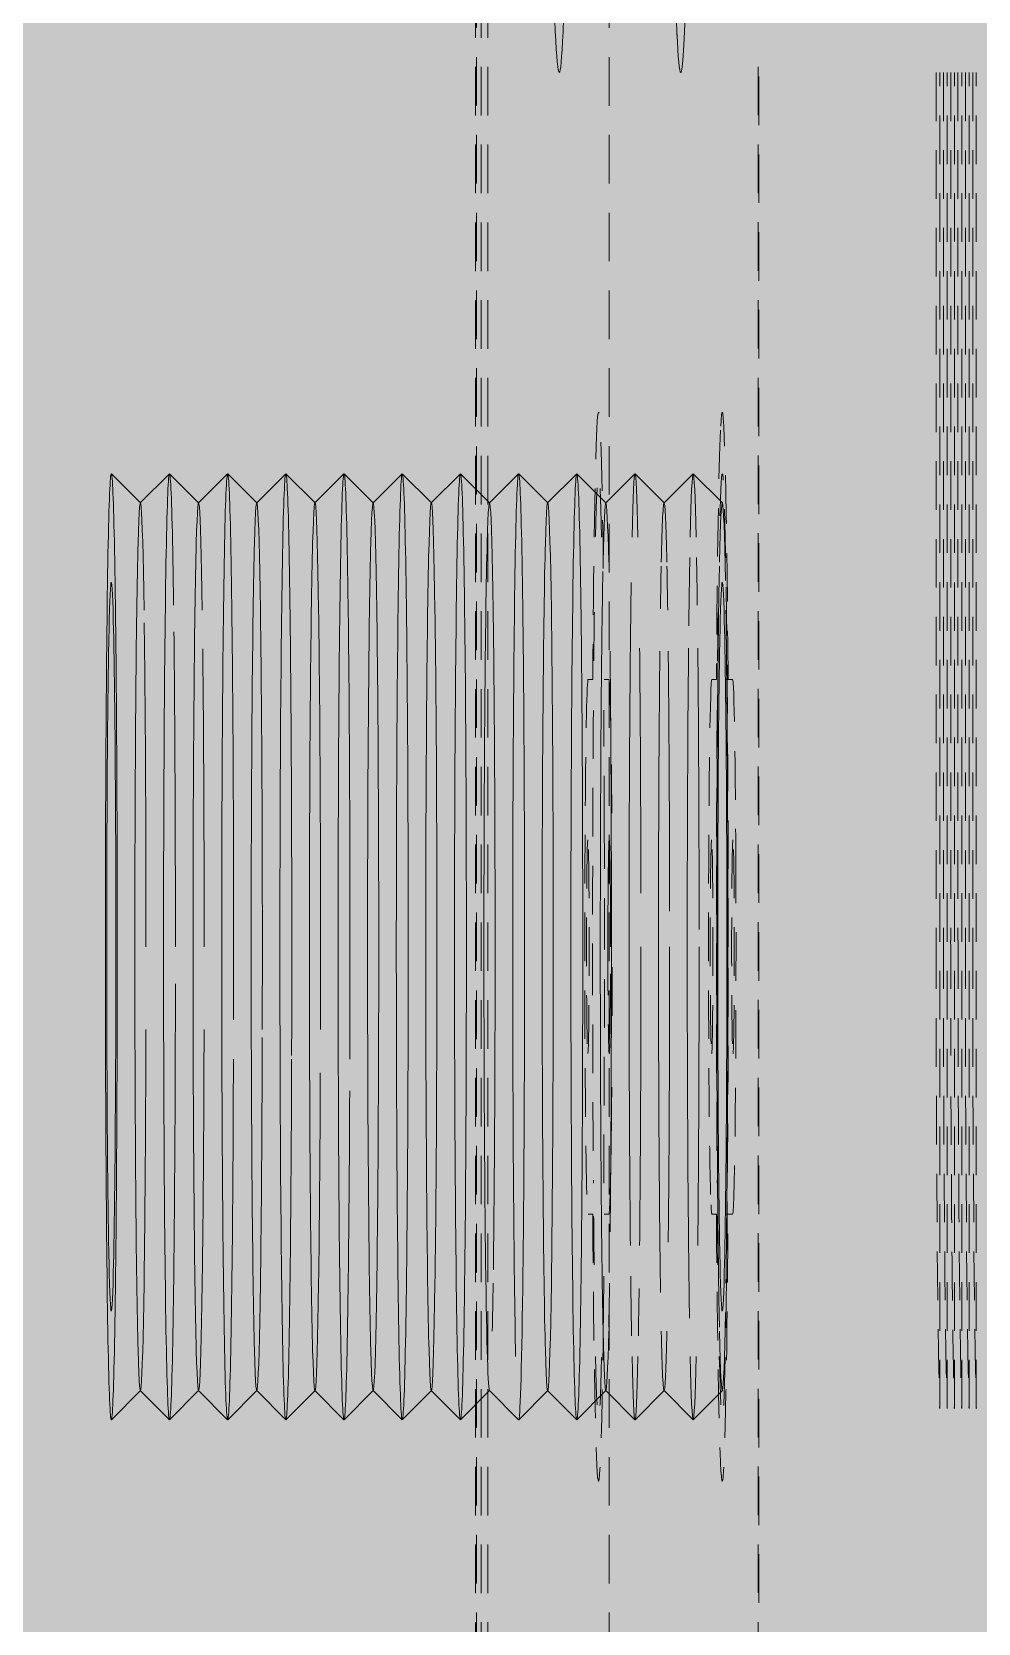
# Model space of a CAD drawing. Header units: millimetres. Extents: x -12447 to 83753, y -46415 to 46712.
# Drawn here: x 48384.58 to 48404.05, y 16232.75 to 16265.49 of the extents above; entities that cross this region are included whole.
import ezdxf
from ezdxf.xclip import XClip

# ---------------------------------------------------------------- set-up
doc = ezdxf.new("R2010")
doc.units = ezdxf.units.MM
doc.header["$XCLIPFRAME"] = 2
doc.linetypes.add('200_ШТРИХ_ш1п0_6_', pattern=[1.6, 1, -0.6])
doc.layers.add('1_Сущ. кусты', color=7, linetype='Continuous')
doc.layers.add('Сантехника', color=7, linetype='Continuous', lineweight=18)

# ---------------------------------------------------------------- blocks, each defined once
blk = doc.blocks.new('Reece_Tap_Wolfen_Drinking-Fountain - 10 L_Stainless Steel-7189108-План полов 1-го этажа')
at = {"layer": 'Сантехника', "linetype": '200_ШТРИХ_ш1п0_6_'}
blk.add_line((48393.708, 16471.171), (48393.708, 16203.171), dxfattribs=at)
at = {"layer": 'Сантехника', "color": 251, "linetype": '200_ШТРИХ_ш1п0_6_', "true_color": 0x666666}
for p, q in [((48393.727, 16227.171), (48393.727, 16447.171)), ((48393.828, 16447.171), (48393.828, 16227.171))]:
    blk.add_line(p, q, dxfattribs=at)
at = {"layer": 'Сантехника', "color": 253, "linetype": '200_ШТРИХ_ш1п0_6_', "true_color": 0xa3a3a3}
for p, q in [((48393.961, 16447.171), (48393.961, 16227.171)), ((48396.461, 16227.171), (48396.461, 16447.171)), ((48399.527, 16264.775), (48399.527, 16217.171)), ((48399.539, 16217.171), (48399.539, 16264.776)), ((48396.026, 16252.17), (48396.12, 16252.17)), ((48398.666, 16252.17), (48398.572, 16252.17)), ((48398.999, 16252.17), (48398.905, 16252.17)), ((48396.12, 16241.17), (48396.026, 16241.17)), ((48398.572, 16241.17), (48398.666, 16241.17)), ((48398.905, 16241.17), (48398.999, 16241.17))]:
    blk.add_line(p, q, dxfattribs=at)
at = {"layer": 'Сантехника', "color": 9, "linetype": '200_ШТРИХ_ш1п0_6_', "true_color": 0xc7c7c7}
for p, q in [((48403.183, 16264.657), (48403.183, 16246.801)), ((48403.259, 16237.171), (48403.259, 16264.657)), ((48398.847, 16252.17), (48398.905, 16252.17)), ((48398.847, 16241.17), (48398.905, 16241.17))]:
    blk.add_line(p, q, dxfattribs=at)
at = {"layer": 'Сантехника', "color": 254, "linetype": '200_ШТРИХ_ш1п0_6_', "true_color": 0xdddddd}
for p, q in [((48403.334, 16264.657), (48403.334, 16246.801)), ((48403.409, 16237.171), (48403.409, 16264.657)), ((48396.359, 16252.17), (48396.453, 16252.17))]:
    blk.add_line(p, q, dxfattribs=at)
at = {"layer": 'Сантехника', "color": 7, "linetype": '200_ШТРИХ_ш1п0_6_', "true_color": 0xf2f2f2}
for p, q in [((48403.485, 16264.657), (48403.485, 16246.801)), ((48403.635, 16264.657), (48403.635, 16246.801)), ((48403.711, 16237.171), (48403.711, 16264.657))]:
    blk.add_line(p, q, dxfattribs=at)
at = {"layer": 'Сантехника', "color": 254, "linetype": '200_ШТРИХ_ш1п0_6_', "true_color": 0xeaeaea}
for p, q in [((48403.56, 16237.171), (48403.56, 16264.657)), ((48396.453, 16241.17), (48396.359, 16241.17))]:
    blk.add_line(p, q, dxfattribs=at)
at = {"layer": 'Сантехника', "color": 7, "linetype": '200_ШТРИХ_ш1п0_6_', "true_color": 0xf7f7f7}
for p, q in [((48403.786, 16264.657), (48403.786, 16246.801)), ((48403.862, 16237.171), (48403.862, 16264.657))]:
    blk.add_line(p, q, dxfattribs=at)
at = {"layer": 'Сантехника', "color": 7, "linetype": '200_ШТРИХ_ш1п0_6_', "true_color": 0xfafafa}
for p, q in [((48403.937, 16264.657), (48403.937, 16246.801)), ((48404.012, 16237.171), (48404.012, 16264.657))]:
    blk.add_line(p, q, dxfattribs=at)
at = {"layer": 'Сантехника', "lineweight": 9}
for p, q in [((48386.816, 16255.802), (48386.218, 16256.4)), ((48387.412, 16256.4), (48386.813, 16255.802)), ((48388.013, 16255.802), (48387.415, 16256.4)), ((48388.609, 16256.4), (48388.01, 16255.802)), ((48389.21, 16255.802), (48388.612, 16256.4)), ((48389.806, 16256.4), (48389.207, 16255.802)), ((48390.407, 16255.802), (48389.809, 16256.4)), ((48391.003, 16256.4), (48390.404, 16255.802)), ((48391.604, 16255.802), (48391.006, 16256.4)), ((48392.2, 16256.4), (48391.602, 16255.802)), ((48392.802, 16255.802), (48392.203, 16256.4)), ((48393.397, 16256.4), (48392.799, 16255.802)), ((48393.999, 16255.802), (48393.4, 16256.4)), ((48386.218, 16236.939), (48386.816, 16237.538)), ((48386.813, 16237.538), (48387.412, 16236.939)), ((48387.415, 16236.939), (48388.013, 16237.538)), ((48388.01, 16237.538), (48388.609, 16236.939)), ((48388.612, 16236.939), (48389.21, 16237.538)), ((48389.207, 16237.538), (48389.806, 16236.939)), ((48389.809, 16236.939), (48390.407, 16237.538)), ((48390.404, 16237.538), (48391.003, 16236.939)), ((48391.006, 16236.939), (48391.604, 16237.538)), ((48391.602, 16237.538), (48392.2, 16236.939)), ((48392.203, 16236.939), (48392.802, 16237.538)), ((48392.799, 16237.538), (48393.397, 16236.939)), ((48393.4, 16236.939), (48393.999, 16237.538))]:
    blk.add_line(p, q, dxfattribs=at)
at = {"layer": 'Сантехника', "color": 253, "lineweight": 9, "true_color": 0xa3a3a3}
for p, q in [((48394.594, 16256.4), (48393.996, 16255.802)), ((48395.196, 16255.802), (48394.597, 16256.4)), ((48395.791, 16256.4), (48395.193, 16255.802)), ((48396.393, 16255.802), (48395.794, 16256.4)), ((48398.185, 16256.4), (48397.587, 16255.802)), ((48398.787, 16255.802), (48398.189, 16256.4)), ((48393.996, 16237.538), (48394.594, 16236.939)), ((48394.597, 16236.939), (48395.196, 16237.538)), ((48395.193, 16237.538), (48395.791, 16236.939)), ((48395.794, 16236.939), (48396.393, 16237.538)), ((48397.587, 16237.538), (48398.185, 16236.939)), ((48398.189, 16236.939), (48398.787, 16237.538))]:
    blk.add_line(p, q, dxfattribs=at)
at = {"layer": 'Сантехника', "color": 9, "lineweight": 9, "true_color": 0xc7c7c7}
for p, q in [((48396.988, 16256.4), (48396.39, 16255.802)), ((48397.59, 16255.802), (48396.991, 16256.4)), ((48396.39, 16237.538), (48396.988, 16236.939)), ((48396.991, 16236.939), (48397.59, 16237.538))]:
    blk.add_line(p, q, dxfattribs=at)
at = {"layer": 'Сантехника', "color": 253, "lineweight": 9, "true_color": 0xa3a3a3}
for centre, major_axis, start_param, end_param in [((48395.431, 16289.157), (0, 24.5), 1.047198, 3.141593), ((48397.931, 16289.157), (0, 24.5), 3.141593, 4.639404), ((48397.931, 16289.157), (0, 24.5), 2.617994, 3.141593), ((48395.431, 16289.157), (0, 24.5), 3.141593, 3.403392), ((48394.596, 16246.67), (0, 9.731), 5.519478, 7.853982), ((48395.793, 16246.67), (0, 9.731), 5.519478, 7.853982), ((48398.187, 16246.67), (0, 9.731), 5.759587, 6.806784), ((48393.997, 16246.67), (0, 9.133), 5.572378, 7.853982), ((48395.194, 16246.67), (0, 9.133), 5.572378, 7.853982), ((48396.391, 16246.67), (0, 9.133), 5.759587, 6.806784), ((48398.786, 16246.67), (0, 9.133), 5.681911, 6.806784), ((48398.786, 16246.67), (0, 7.5), 4.712389, 7.853982), ((48396.391, 16246.67), (0, 9.133), 0.842575, 1.570796), ((48398.187, 16246.67), (0, 9.731), 0.887369, 1.570796), ((48398.786, 16246.67), (0, 9.133), 0.842575, 1.570796), ((48393.997, 16246.67), (0, 9.133), 1.570796, 3.154159), ((48394.596, 16246.67), (0, 9.731), 1.570796, 2.617994), ((48395.194, 16246.67), (0, 9.133), 1.570796, 3.8524), ((48395.793, 16246.67), (0, 9.731), 1.570796, 3.9053), ((48396.391, 16246.67), (0, 9.133), 1.570796, 2.322267), ((48398.187, 16246.67), (0, 9.731), 1.570796, 2.254223), ((48398.786, 16246.67), (0, 9.133), 1.570796, 2.299018), ((48398.786, 16246.67), (0, 7.5), 1.570796, 4.712389), ((48393.997, 16246.67), (0, 9.133), 3.665191, 3.8524), ((48394.596, 16246.67), (0, 9.731), 3.129027, 3.9053), ((48398.786, 16246.67), (0, 9.133), 2.617994, 3.742867), ((48396.391, 16246.67), (0, 9.133), 2.617994, 3.665191), ((48398.187, 16246.67), (0, 9.731), 2.617994, 3.665191)]:
    blk.add_ellipse(centre, major_axis=major_axis, ratio=0.012565, start_param=start_param, end_param=end_param, dxfattribs=at)
at = {"layer": 'Сантехника', "color": 253, "linetype": '200_ШТРИХ_ш1п0_6_', "true_color": 0xa3a3a3}
for centre, major_axis, start_param, end_param in [((48397.931, 16289.157), (0, 24.5), 3.141593, 4.639404), ((48397.931, 16289.157), (0, 24.5), 2.617994, 3.141593), ((48398.785, 16246.67), (0, 11), 5.235988, 6.544985), ((48396.24, 16246.67), (0, 11), 5.497787, 7.330383), ((48398.785, 16246.67), (0, 11), 0.261799, 1.047198), ((48396.24, 16246.67), (0, 9.731), 5.759587, 6.806784), ((48398.786, 16246.67), (0, 9.731), 4.712389, 6.806784), ((48396.026, 16246.67), (0, 5.5), 0, 3.141593), ((48398.572, 16246.67), (0, 5.5), 0, 2.879793), ((48398.999, 16246.67), (0, 5.5), 4.974188, 6.283185), ((48396.24, 16246.67), (0, 9.731), 1.047198, 1.570796), ((48398.786, 16246.67), (0, 9.731), 1.047198, 1.570796), ((48396.02, 16246.67), (0, 2.2), 0, 3.141593), ((48396.02, 16246.67), (0, 2.2), 3.141593, 6.283185), ((48398.566, 16246.67), (0, 2.2), 0, 3.141593), ((48398.566, 16246.67), (0, 2.2), 3.141593, 6.283185), ((48399.006, 16246.67), (0, 2.2), 0, 3.141593), ((48399.006, 16246.67), (0, 2.2), 3.141593, 6.283185), ((48398.999, 16246.67), (0, 5.5), 3.141593, 4.974188), ((48396.24, 16246.67), (0, 9.731), 1.570796, 2.094395), ((48398.786, 16246.67), (0, 9.731), 1.570796, 2.094395), ((48398.786, 16246.67), (0, 9.731), 2.617994, 4.712389), ((48396.24, 16246.67), (0, 11), 2.094395, 3.926991), ((48398.572, 16246.67), (0, 5.5), 2.879793, 3.141593), ((48398.785, 16246.67), (0, 11), 2.094395, 4.18879), ((48396.24, 16246.67), (0, 9.731), 2.617994, 3.665191)]:
    blk.add_ellipse(centre, major_axis=major_axis, ratio=0.012565, start_param=start_param, end_param=end_param, dxfattribs=at)
at = {"layer": 'Сантехника', "color": 9, "lineweight": 9, "true_color": 0xc7c7c7}
for centre, major_axis, start_param, end_param in [((48395.431, 16289.157), (0, 24.5), 3.403392, 3.63476), ((48396.99, 16246.67), (0, 9.731), 5.759587, 6.806784), ((48397.588, 16246.67), (0, 9.133), 6.270619, 6.806784), ((48397.588, 16246.67), (0, 9.133), 5.759587, 6.270619), ((48398.187, 16246.67), (0, 9.731), 0.604285, 0.824848), ((48398.187, 16246.67), (0, 9.731), 5.519478, 5.678901), ((48398.786, 16246.67), (0, 9.133), 0.540936, 0.842575), ((48396.391, 16246.67), (0, 9.133), 0.563638, 0.842575), ((48393.997, 16246.67), (0, 9.133), 4.712389, 5.572378), ((48394.596, 16246.67), (0, 9.731), 4.712389, 5.519478), ((48395.194, 16246.67), (0, 9.133), 4.712389, 5.572378), ((48395.793, 16246.67), (0, 9.731), 4.712389, 5.519478), ((48398.786, 16246.67), (0, 9.133), 4.712389, 5.572378), ((48396.99, 16246.67), (0, 9.731), 0.887369, 1.570796), ((48397.588, 16246.67), (0, 9.133), 0.842575, 1.570796), ((48398.187, 16246.67), (0, 9.731), 4.749022, 5.395816), ((48393.997, 16246.67), (0, 9.133), 3.896793, 4.712389), ((48394.596, 16246.67), (0, 9.731), 3.9053, 4.712389), ((48395.194, 16246.67), (0, 9.133), 3.8524, 4.712389), ((48395.793, 16246.67), (0, 9.731), 3.9053, 4.712389), ((48396.99, 16246.67), (0, 9.731), 1.570796, 2.254223), ((48397.588, 16246.67), (0, 9.133), 1.570796, 2.299018), ((48398.187, 16246.67), (0, 9.731), 4.028962, 4.712389), ((48398.786, 16246.67), (0, 9.133), 3.8524, 4.712389), ((48396.391, 16246.67), (0, 9.133), 2.322267, 2.600657), ((48398.187, 16246.67), (0, 9.731), 2.254223, 2.47445), ((48398.786, 16246.67), (0, 9.133), 2.299018, 2.600657), ((48396.391, 16246.67), (0, 9.133), 3.682528, 3.8524), ((48397.588, 16246.67), (0, 9.133), 2.617994, 3.154159), ((48397.588, 16246.67), (0, 9.133), 3.154159, 3.665191), ((48396.99, 16246.67), (0, 9.731), 2.617994, 3.665191)]:
    blk.add_ellipse(centre, major_axis=major_axis, ratio=0.012565, start_param=start_param, end_param=end_param, dxfattribs=at)
at = {"layer": 'Сантехника', "lineweight": 9}
for centre, major_axis, start_param, end_param in [((48386.216, 16246.67), (0, 9.731), 5.519478, 7.853982), ((48387.413, 16246.67), (0, 9.731), 5.519478, 7.853982), ((48388.61, 16246.67), (0, 9.731), 5.519478, 7.853982), ((48389.807, 16246.67), (0, 9.731), 5.519478, 7.853982), ((48391.004, 16246.67), (0, 9.731), 5.519478, 7.853982), ((48392.202, 16246.67), (0, 9.731), 5.519478, 7.853982), ((48393.399, 16246.67), (0, 9.731), 5.519478, 7.853982), ((48386.815, 16246.67), (0, 9.133), 5.572378, 7.853982), ((48388.012, 16246.67), (0, 9.133), 5.572378, 7.853982), ((48389.209, 16246.67), (0, 9.133), 5.572378, 7.853982), ((48390.406, 16246.67), (0, 9.133), 5.572378, 7.853982), ((48391.603, 16246.67), (0, 9.133), 5.572378, 7.853982), ((48392.8, 16246.67), (0, 9.133), 5.572378, 7.853982), ((48386.216, 16246.67), (0, 7.5), 4.712389, 7.853982), ((48386.216, 16246.67), (0, 9.731), 1.570796, 3.9053), ((48386.216, 16246.67), (0, 7.5), 1.570796, 4.712389), ((48386.815, 16246.67), (0, 9.133), 1.570796, 3.8524), ((48387.413, 16246.67), (0, 9.731), 1.570796, 3.9053), ((48388.012, 16246.67), (0, 9.133), 1.570796, 3.8524), ((48388.61, 16246.67), (0, 9.731), 1.570796, 3.9053), ((48389.209, 16246.67), (0, 9.133), 1.570796, 3.8524), ((48389.807, 16246.67), (0, 9.731), 1.570796, 3.9053), ((48390.406, 16246.67), (0, 9.133), 1.570796, 3.8524), ((48391.004, 16246.67), (0, 9.731), 1.570796, 3.9053), ((48391.603, 16246.67), (0, 9.133), 1.570796, 3.8524), ((48392.202, 16246.67), (0, 9.731), 1.570796, 3.9053), ((48392.8, 16246.67), (0, 9.133), 1.570796, 3.8524), ((48393.399, 16246.67), (0, 9.731), 1.570796, 3.9053)]:
    blk.add_ellipse(centre, major_axis=major_axis, ratio=0.012565, start_param=start_param, end_param=end_param, dxfattribs=at)
at = {"layer": 'Сантехника', "color": 254, "lineweight": 9, "true_color": 0xdddddd}
for centre, major_axis, start_param, end_param in [((48397.588, 16246.67), (0, 9.133), 0.540936, 0.705779), ((48397.588, 16246.67), (0, 9.133), 5.572378, 5.74225), ((48396.99, 16246.67), (0, 9.731), 0.691451, 0.887369), ((48396.391, 16246.67), (0, 9.133), 4.712389, 5.44061), ((48396.99, 16246.67), (0, 9.731), 4.825887, 5.395816), ((48397.588, 16246.67), (0, 9.133), 4.792889, 5.44061), ((48396.391, 16246.67), (0, 9.133), 4.014804, 4.712389), ((48396.99, 16246.67), (0, 9.731), 4.028962, 4.712389), ((48397.588, 16246.67), (0, 9.133), 3.984168, 4.712389), ((48397.588, 16246.67), (0, 9.133), 2.299018, 2.463801), ((48396.99, 16246.67), (0, 9.731), 2.341622, 2.537308), ((48396.99, 16246.67), (0, 9.731), 3.745877, 3.9053)]:
    blk.add_ellipse(centre, major_axis=major_axis, ratio=0.012565, start_param=start_param, end_param=end_param, dxfattribs=at)
at = {"layer": 'Сантехника', "color": 251, "lineweight": 9, "true_color": 0x666666}
for centre, major_axis, start_param, end_param in [((48386.216, 16246.67), (0, 9.731), 4.712389, 5.519478), ((48388.61, 16246.67), (0, 9.731), 4.712389, 5.519478), ((48389.209, 16246.67), (0, 9.133), 4.712389, 5.572378), ((48389.807, 16246.67), (0, 9.731), 4.712389, 5.519478), ((48390.406, 16246.67), (0, 9.133), 4.712389, 5.572378), ((48391.004, 16246.67), (0, 9.731), 4.712389, 5.519478), ((48391.603, 16246.67), (0, 9.133), 4.712389, 5.572378), ((48392.202, 16246.67), (0, 9.731), 4.712389, 5.519478), ((48392.8, 16246.67), (0, 9.133), 4.712389, 5.572378), ((48393.399, 16246.67), (0, 9.731), 4.712389, 5.519478), ((48386.815, 16246.67), (0, 9.133), 4.712389, 5.530022), ((48387.413, 16246.67), (0, 9.731), 4.712389, 5.440812), ((48388.012, 16246.67), (0, 9.133), 4.712389, 5.448119), ((48386.216, 16246.67), (0, 9.731), 3.9053, 4.712389), ((48388.61, 16246.67), (0, 9.731), 4.556858, 4.712389), ((48389.209, 16246.67), (0, 9.133), 4.52518, 4.712389), ((48389.807, 16246.67), (0, 9.731), 4.479992, 4.712389), ((48390.406, 16246.67), (0, 9.133), 4.52518, 4.712389), ((48391.004, 16246.67), (0, 9.731), 4.47228, 4.712389), ((48391.603, 16246.67), (0, 9.133), 3.8524, 4.712389), ((48392.202, 16246.67), (0, 9.731), 3.9053, 4.712389), ((48392.8, 16246.67), (0, 9.133), 3.8524, 4.712389), ((48393.399, 16246.67), (0, 9.731), 3.9053, 4.712389), ((48387.413, 16246.67), (0, 9.731), 3.9053, 4.633723), ((48386.815, 16246.67), (0, 9.133), 3.8524, 4.52518), ((48388.012, 16246.67), (0, 9.133), 3.8524, 4.52518), ((48389.209, 16246.67), (0, 9.133), 3.8524, 4.506226), ((48388.61, 16246.67), (0, 9.731), 3.9053, 4.47228), ((48389.807, 16246.67), (0, 9.731), 3.9053, 4.47228), ((48390.406, 16246.67), (0, 9.133), 3.8524, 4.424323), ((48391.004, 16246.67), (0, 9.731), 3.9053, 4.403127)]:
    blk.add_ellipse(centre, major_axis=major_axis, ratio=0.012565, start_param=start_param, end_param=end_param, dxfattribs=at)
at = {"layer": 'Сантехника', "color": 9, "linetype": '200_ШТРИХ_ш1п0_6_', "true_color": 0xc7c7c7}
for centre, major_axis, start_param, end_param in [((48396.24, 16246.67), (0, 9.731), 0.785398, 0.964793), ((48398.786, 16246.67), (0, 9.731), 0.785398, 0.964793), ((48396.24, 16246.67), (0, 9.731), 4.974188, 5.235988), ((48396.24, 16246.67), (0, 9.731), 4.712389, 4.974188), ((48396.24, 16246.67), (0, 9.731), 4.18879, 4.712389), ((48403.318, 16246.801), (0, 10.727), 1.570796, 2.685255), ((48396.24, 16246.67), (0, 9.731), 2.1768, 2.356194), ((48398.786, 16246.67), (0, 9.731), 2.1768, 2.356194), ((48396.24, 16246.67), (0, 11), 3.926991, 4.074427)]:
    blk.add_ellipse(centre, major_axis=major_axis, ratio=0.012565, start_param=start_param, end_param=end_param, dxfattribs=at)
at = {"layer": 'Сантехника', "color": 254, "linetype": '200_ШТРИХ_ш1п0_6_', "true_color": 0xdddddd}
for centre, major_axis, start_param, end_param in [((48396.453, 16246.67), (0, 5.5), 5.759587, 6.283185), ((48396.46, 16246.67), (0, 2.2), 0.261799, 0.785398), ((48396.46, 16246.67), (0, 2.2), 1.047198, 1.308997), ((48396.46, 16246.67), (0, 2.2), 1.570796, 2.617994), ((48403.469, 16246.801), (0, 10.727), 1.570796, 2.685255), ((48396.453, 16246.67), (0, 5.5), 3.141593, 3.665191)]:
    blk.add_ellipse(centre, major_axis=major_axis, ratio=0.012565, start_param=start_param, end_param=end_param, dxfattribs=at)
at = {"layer": 'Сантехника', "color": 254, "linetype": '200_ШТРИХ_ш1п0_6_', "true_color": 0xeaeaea}
for centre, major_axis, start_param, end_param in [((48396.453, 16246.67), (0, 5.5), 5.235988, 5.759587), ((48396.46, 16246.67), (0, 2.2), 0, 0.261799), ((48396.46, 16246.67), (0, 2.2), 5.497787, 6.283185), ((48396.46, 16246.67), (0, 2.2), 0.785398, 1.047198), ((48396.46, 16246.67), (0, 2.2), 4.974188, 5.235988), ((48396.46, 16246.67), (0, 2.2), 1.308997, 1.570796), ((48396.46, 16246.67), (0, 2.2), 3.926991, 4.712389), ((48396.453, 16246.67), (0, 5.5), 4.45059, 4.712389), ((48403.619, 16246.801), (0, 10.727), 1.570796, 1.793688), ((48396.46, 16246.67), (0, 2.2), 3.665191, 3.926991), ((48396.46, 16246.67), (0, 2.2), 2.617994, 2.879793), ((48396.453, 16246.67), (0, 5.5), 3.926991, 4.18879), ((48403.619, 16246.801), (0, 10.727), 1.874673, 2.685255)]:
    blk.add_ellipse(centre, major_axis=major_axis, ratio=0.012565, start_param=start_param, end_param=end_param, dxfattribs=at)
at = {"layer": 'Сантехника', "color": 7, "linetype": '200_ШТРИХ_ш1п0_6_', "true_color": 0xf2f2f2}
for centre, major_axis, start_param, end_param in [((48396.46, 16246.67), (0, 2.2), 5.235988, 5.497787), ((48396.46, 16246.67), (0, 2.2), 4.712389, 4.974188), ((48403.77, 16246.801), (0, 10.727), 1.570796, 2.685255), ((48396.46, 16246.67), (0, 2.2), 3.403392, 3.665191), ((48396.46, 16246.67), (0, 2.2), 2.879793, 3.141593), ((48396.46, 16246.67), (0, 2.2), 3.141593, 3.403392), ((48396.453, 16246.67), (0, 5.5), 3.665191, 3.926991)]:
    blk.add_ellipse(centre, major_axis=major_axis, ratio=0.012565, start_param=start_param, end_param=end_param, dxfattribs=at)
at = {"layer": 'Сантехника', "color": 7, "linetype": '200_ШТРИХ_ш1п0_6_', "true_color": 0xf7f7f7}
blk.add_ellipse((48403.921, 16246.801), major_axis=(0, 10.727), ratio=0.012565, start_param=1.570796, end_param=2.685255, dxfattribs=at)
at = {"layer": 'Сантехника', "color": 7, "linetype": '200_ШТРИХ_ш1п0_6_', "true_color": 0xfafafa}
blk.add_ellipse((48404.072, 16246.801), major_axis=(0, 10.727), ratio=0.012565, start_param=1.570796, end_param=2.685255, dxfattribs=at)
blk = doc.blocks.new('3')
at = {"layer": '1_Сущ. кусты', "true_color": 0xdddddd, "transparency": 33554661}
h = blk.add_hatch(color=254, dxfattribs=at)
h.dxf.hatch_style = 1
h.paths.add_polyline_path([(35883.432, -50458.15), (35883.432, -49858.15), (34737.913, -49858.15), (34737.913, -50458.15)])
h.paths.add_polyline_path([(36480.932, -51058.15), (36480.932, -50458.15), (35335.413, -50458.15), (35335.413, -51058.15)])
h.paths.add_polyline_path([(35335.413, -51058.15), (35335.413, -50458.15), (34189.894, -50458.15), (34189.894, -51058.15)])
h.paths.add_polyline_path([(35932.913, -51658.15), (35932.913, -51058.15), (34787.394, -51058.15), (34787.394, -51658.15)])
h.paths.add_polyline_path([(35384.894, -52258.15), (35384.894, -51658.15), (34239.376, -51658.15), (34239.376, -52258.15)])
h.paths.add_polyline_path([(35982.394, -52858.15), (35982.394, -52258.15), (34836.876, -52258.15), (34836.876, -52858.15)])
h.paths.add_polyline_path([(36579.894, -53458.15), (36579.894, -52858.15), (35434.376, -52858.15), (35434.376, -53458.15)])
h.paths.add_polyline_path([(35434.376, -53458.15), (35434.376, -52858.15), (34288.857, -52858.15), (34288.857, -53458.15)])
h.paths.add_polyline_path([(36031.876, -54058.15), (36031.876, -53458.15), (34886.357, -53458.15), (34886.357, -54058.15)])
h.paths.add_polyline_path([(35483.857, -54658.15), (35483.857, -54058.15), (34338.338, -54058.15), (34338.338, -54658.15)])
h.paths.add_polyline_path([(36081.357, -55258.15), (36081.357, -54658.15), (34935.838, -54658.15), (34935.838, -55258.15)])
h.paths.add_polyline_path([(36678.857, -55858.15), (36678.857, -55258.15), (35533.338, -55258.15), (35533.338, -55858.15)])
h.paths.add_polyline_path([(35533.338, -55858.15), (35533.338, -55258.15), (34387.82, -55258.15), (34387.82, -55858.15)])
h.paths.add_polyline_path([(36130.838, -56458.15), (36130.838, -55858.15), (34985.32, -55858.15), (34985.32, -56458.15)])
h.paths.add_polyline_path([(35582.82, -57058.15), (35582.82, -56458.15), (34437.301, -56458.15), (34437.301, -57058.15)])
h.paths.add_polyline_path([(36180.32, -57658.15), (36180.32, -57058.15), (35034.801, -57058.15), (35034.801, -57658.15)])
h.paths.add_polyline_path([(36777.82, -58258.15), (36777.82, -57658.15), (35632.301, -57658.15), (35632.301, -58258.15)])
h.paths.add_polyline_path([(35632.301, -58258.15), (35632.301, -57658.15), (34486.782, -57658.15), (34486.782, -58258.15)])
h.paths.add_polyline_path([(36229.801, -58858.15), (36229.801, -58258.15), (35084.282, -58258.15), (35084.282, -58858.15)])
h.paths.add_polyline_path([(35681.782, -59458.15), (35681.782, -58858.15), (34536.263, -58858.15), (34536.263, -59458.15)])
h.paths.add_polyline_path([(37626.451, -51058.15), (37626.451, -50458.15), (36480.932, -50458.15), (36480.932, -51058.15)])
h.paths.add_polyline_path([(38223.951, -51658.15), (38223.951, -51058.15), (37078.432, -51058.15), (37078.432, -51658.15)])
h.paths.add_polyline_path([(37078.432, -51658.15), (37078.432, -51058.15), (35932.913, -51058.15), (35932.913, -51658.15)])
h.paths.add_polyline_path([(37675.932, -52258.15), (37675.932, -51658.15), (36530.413, -51658.15), (36530.413, -52258.15)])
h.paths.add_polyline_path([(36530.413, -52258.15), (36530.413, -51658.15), (35384.894, -51658.15), (35384.894, -52258.15)])
h.paths.add_polyline_path([(37127.913, -52858.15), (37127.913, -52258.15), (35982.394, -52258.15), (35982.394, -52858.15)])
h.paths.add_polyline_path([(39369.469, -51658.15), (39369.469, -51058.15), (38223.951, -51058.15), (38223.951, -51658.15)])
h.paths.add_polyline_path([(39966.969, -52258.15), (39966.969, -51658.15), (38821.451, -51658.15), (38821.451, -52258.15)])
h.paths.add_polyline_path([(38821.451, -52258.15), (38821.451, -51658.15), (37675.932, -51658.15), (37675.932, -52258.15)])
h.paths.add_polyline_path([(39418.951, -52858.15), (39418.951, -52258.15), (38273.432, -52258.15), (38273.432, -52858.15)])
h.paths.add_polyline_path([(38273.432, -52858.15), (38273.432, -52258.15), (37127.913, -52258.15), (37127.913, -52858.15)])
h.paths.add_polyline_path([(38870.932, -53458.15), (38870.932, -52858.15), (37725.413, -52858.15), (37725.413, -53458.15)])
h.paths.add_polyline_path([(40016.451, -53458.15), (40016.451, -52858.15), (38870.932, -52858.15), (38870.932, -53458.15)])
h.paths.add_polyline_path([(37725.413, -53458.15), (37725.413, -52858.15), (36579.894, -52858.15), (36579.894, -53458.15)])
h.paths.add_polyline_path([(38322.913, -54058.15), (38322.913, -53458.15), (37177.394, -53458.15), (37177.394, -54058.15)])
h.paths.add_polyline_path([(37177.394, -54058.15), (37177.394, -53458.15), (36031.876, -53458.15), (36031.876, -54058.15)])
h.paths.add_polyline_path([(37774.894, -54658.15), (37774.894, -54058.15), (36629.376, -54058.15), (36629.376, -54658.15)])
h.paths.add_polyline_path([(36629.376, -54658.15), (36629.376, -54058.15), (35483.857, -54058.15), (35483.857, -54658.15)])
h.paths.add_polyline_path([(37226.876, -55258.15), (37226.876, -54658.15), (36081.357, -54658.15), (36081.357, -55258.15)])
h.paths.add_polyline_path([(39468.432, -54058.15), (39468.432, -53458.15), (38322.913, -53458.15), (38322.913, -54058.15)])
h.paths.add_polyline_path([(40065.932, -54658.15), (40065.932, -54058.15), (38920.413, -54058.15), (38920.413, -54658.15)])
h.paths.add_polyline_path([(38920.413, -54658.15), (38920.413, -54058.15), (37774.894, -54058.15), (37774.894, -54658.15)])
h.paths.add_polyline_path([(39517.913, -55258.15), (39517.913, -54658.15), (38372.394, -54658.15), (38372.394, -55258.15)])
h.paths.add_polyline_path([(38372.394, -55258.15), (38372.394, -54658.15), (37226.876, -54658.15), (37226.876, -55258.15)])
h.paths.add_polyline_path([(38969.894, -55858.15), (38969.894, -55258.15), (37824.376, -55258.15), (37824.376, -55858.15)])
h.paths.add_polyline_path([(40115.413, -55858.15), (40115.413, -55258.15), (38969.894, -55258.15), (38969.894, -55858.15)])
h.paths.add_polyline_path([(37824.376, -55858.15), (37824.376, -55258.15), (36678.857, -55258.15), (36678.857, -55858.15)])
h.paths.add_polyline_path([(38421.876, -56458.15), (38421.876, -55858.15), (37276.357, -55858.15), (37276.357, -56458.15)])
h.paths.add_polyline_path([(37276.357, -56458.15), (37276.357, -55858.15), (36130.838, -55858.15), (36130.838, -56458.15)])
h.paths.add_polyline_path([(37873.857, -57058.15), (37873.857, -56458.15), (36728.338, -56458.15), (36728.338, -57058.15)])
h.paths.add_polyline_path([(36728.338, -57058.15), (36728.338, -56458.15), (35582.82, -56458.15), (35582.82, -57058.15)])
h.paths.add_polyline_path([(37325.838, -57658.15), (37325.838, -57058.15), (36180.32, -57058.15), (36180.32, -57658.15)])
h.paths.add_polyline_path([(39567.394, -56458.15), (39567.394, -55858.15), (38421.876, -55858.15), (38421.876, -56458.15)])
h.paths.add_polyline_path([(40164.894, -57058.15), (40164.894, -56458.15), (39019.376, -56458.15), (39019.376, -57058.15)])
h.paths.add_polyline_path([(39019.376, -57058.15), (39019.376, -56458.15), (37873.857, -56458.15), (37873.857, -57058.15)])
h.paths.add_polyline_path([(39616.876, -57658.15), (39616.876, -57058.15), (38471.357, -57058.15), (38471.357, -57658.15)])
h.paths.add_polyline_path([(38471.357, -57658.15), (38471.357, -57058.15), (37325.838, -57058.15), (37325.838, -57658.15)])
h.paths.add_polyline_path([(39068.857, -58258.15), (39068.857, -57658.15), (37923.338, -57658.15), (37923.338, -58258.15)])
h.paths.add_polyline_path([(40214.376, -58258.15), (40214.376, -57658.15), (39068.857, -57658.15), (39068.857, -58258.15)])
h.paths.add_polyline_path([(37923.338, -58258.15), (37923.338, -57658.15), (36777.82, -57658.15), (36777.82, -58258.15)])
h.paths.add_polyline_path([(38520.838, -58858.15), (38520.838, -58258.15), (37375.32, -58258.15), (37375.32, -58858.15)])
h.paths.add_polyline_path([(37375.32, -58858.15), (37375.32, -58258.15), (36229.801, -58258.15), (36229.801, -58858.15)])
h.paths.add_polyline_path([(37972.82, -59458.15), (37972.82, -58858.15), (36827.301, -58858.15), (36827.301, -59458.15)])
h.paths.add_polyline_path([(36827.301, -59458.15), (36827.301, -58858.15), (35681.782, -58858.15), (35681.782, -59458.15)])
h.paths.add_polyline_path([(37424.801, -60058.15), (37424.801, -59458.15), (36279.282, -59458.15), (36279.282, -60058.15)])
h.paths.add_polyline_path([(39666.357, -58858.15), (39666.357, -58258.15), (38520.838, -58258.15), (38520.838, -58858.15)])
h.paths.add_polyline_path([(39118.338, -59458.15), (39118.338, -58858.15), (37972.82, -58858.15), (37972.82, -59458.15)])
h.paths.add_polyline_path([(39715.838, -60058.15), (39715.838, -59458.15), (38570.32, -59458.15), (38570.32, -60058.15)])
h.paths.add_polyline_path([(38570.32, -60058.15), (38570.32, -59458.15), (37424.801, -59458.15), (37424.801, -60058.15)])
h.paths.add_polyline_path([(39167.82, -60658.15), (39167.82, -60058.15), (38022.301, -60058.15), (38022.301, -60658.15)])
h.paths.add_polyline_path([(36279.282, -60058.15), (36279.282, -59458.15), (35133.763, -59458.15), (35133.763, -60058.15)])
h.paths.add_polyline_path([(36876.782, -60658.15), (36876.782, -60058.15), (35731.263, -60058.15), (35731.263, -60658.15)])
h.paths.add_polyline_path([(35731.263, -60658.15), (35731.263, -60058.15), (34585.745, -60058.15), (34585.745, -60658.15)])
h.paths.add_polyline_path([(36328.763, -61258.15), (36328.763, -60658.15), (35183.245, -60658.15), (35183.245, -61258.15)])
h.paths.add_polyline_path([(35780.745, -61858.15), (35780.745, -61258.15), (34635.226, -61258.15), (34635.226, -61858.15)])
h.paths.add_polyline_path([(38022.301, -60658.15), (38022.301, -60058.15), (36876.782, -60058.15), (36876.782, -60658.15)])
h.paths.add_polyline_path([(38619.801, -61258.15), (38619.801, -60658.15), (37474.282, -60658.15), (37474.282, -61258.15)])
h.paths.add_polyline_path([(37474.282, -61258.15), (37474.282, -60658.15), (36328.763, -60658.15), (36328.763, -61258.15)])
h.paths.add_polyline_path([(38071.782, -61858.15), (38071.782, -61258.15), (36926.263, -61258.15), (36926.263, -61858.15)])
h.paths.add_polyline_path([(36926.263, -61858.15), (36926.263, -61258.15), (35780.745, -61258.15), (35780.745, -61858.15)])
h.paths.add_polyline_path([(37523.763, -62458.15), (37523.763, -61858.15), (36378.245, -61858.15), (36378.245, -62458.15)])
h.paths.add_polyline_path([(39765.32, -61258.15), (39765.32, -60658.15), (38619.801, -60658.15), (38619.801, -61258.15)])
h.paths.add_polyline_path([(39217.301, -61858.15), (39217.301, -61258.15), (38071.782, -61258.15), (38071.782, -61858.15)])
h.paths.add_polyline_path([(39814.801, -62458.15), (39814.801, -61858.15), (38669.282, -61858.15), (38669.282, -62458.15)])
h.paths.add_polyline_path([(38669.282, -62458.15), (38669.282, -61858.15), (37523.763, -61858.15), (37523.763, -62458.15)])
h.paths.add_polyline_path([(39266.782, -63058.15), (39266.782, -62458.15), (38121.263, -62458.15), (38121.263, -63058.15)])
h.paths.add_polyline_path([(36378.245, -62458.15), (36378.245, -61858.15), (35232.726, -61858.15), (35232.726, -62458.15)])
h.paths.add_polyline_path([(36975.745, -63058.15), (36975.745, -62458.15), (35830.226, -62458.15), (35830.226, -63058.15)])
h.paths.add_polyline_path([(35830.226, -63058.15), (35830.226, -62458.15), (34684.707, -62458.15), (34684.707, -63058.15)])
h.paths.add_polyline_path([(36427.726, -63658.15), (36427.726, -63058.15), (35282.207, -63058.15), (35282.207, -63658.15)])
h.paths.add_polyline_path([(35879.707, -64258.15), (35879.707, -63658.15), (34734.189, -63658.15), (34734.189, -64258.15)])
h.paths.add_polyline_path([(38121.263, -63058.15), (38121.263, -62458.15), (36975.745, -62458.15), (36975.745, -63058.15)])
h.paths.add_polyline_path([(38718.763, -63658.15), (38718.763, -63058.15), (37573.245, -63058.15), (37573.245, -63658.15)])
h.paths.add_polyline_path([(37573.245, -63658.15), (37573.245, -63058.15), (36427.726, -63058.15), (36427.726, -63658.15)])
h.paths.add_polyline_path([(38170.745, -64258.15), (38170.745, -63658.15), (37025.226, -63658.15), (37025.226, -64258.15)])
h.paths.add_polyline_path([(37025.226, -64258.15), (37025.226, -63658.15), (35879.707, -63658.15), (35879.707, -64258.15)])
h.paths.add_polyline_path([(37622.726, -64858.15), (37622.726, -64258.15), (36477.207, -64258.15), (36477.207, -64858.15)])
h.paths.add_polyline_path([(39864.282, -63658.15), (39864.282, -63058.15), (38718.763, -63058.15), (38718.763, -63658.15)])
h.paths.add_polyline_path([(39316.263, -64258.15), (39316.263, -63658.15), (38170.745, -63658.15), (38170.745, -64258.15)])
h.paths.add_polyline_path([(39913.763, -64858.15), (39913.763, -64258.15), (38768.245, -64258.15), (38768.245, -64858.15)])
h.paths.add_polyline_path([(38768.245, -64858.15), (38768.245, -64258.15), (37622.726, -64258.15), (37622.726, -64858.15)])
h.paths.add_polyline_path([(39365.745, -65458.15), (39365.745, -64858.15), (38220.226, -64858.15), (38220.226, -65458.15)])
h.paths.add_polyline_path([(36477.207, -64858.15), (36477.207, -64258.15), (35331.689, -64258.15), (35331.689, -64858.15)])
h.paths.add_polyline_path([(37074.707, -65458.15), (37074.707, -64858.15), (35929.189, -64858.15), (35929.189, -65458.15)])
h.paths.add_polyline_path([(35929.189, -65458.15), (35929.189, -64858.15), (34783.67, -64858.15), (34783.67, -65458.15)])
h.paths.add_polyline_path([(36526.689, -66058.15), (36526.689, -65458.15), (35381.17, -65458.15), (35381.17, -66058.15)])
h.paths.add_polyline_path([(35381.17, -66058.15), (35381.17, -65458.15), (34235.651, -65458.15), (34235.651, -66058.15)])
h.paths.add_polyline_path([(38220.226, -65458.15), (38220.226, -64858.15), (37074.707, -64858.15), (37074.707, -65458.15)])
h.paths.add_polyline_path([(38817.726, -66058.15), (38817.726, -65458.15), (37672.207, -65458.15), (37672.207, -66058.15)])
h.paths.add_polyline_path([(37672.207, -66058.15), (37672.207, -65458.15), (36526.689, -65458.15), (36526.689, -66058.15)])
h.paths.add_polyline_path([(39963.245, -66058.15), (39963.245, -65458.15), (38817.726, -65458.15), (38817.726, -66058.15)])
h.paths.add_polyline_path([(35331.689, -64858.15), (35331.689, -64258.15), (34186.17, -64258.15), (34186.17, -64858.15)])
h.paths.add_polyline_path([(34536.263, -59458.15), (34536.263, -58858.15), (33390.745, -58858.15), (33390.745, -59458.15)])
h.paths.add_polyline_path([(34585.745, -60658.15), (34585.745, -60058.15), (33440.226, -60058.15), (33440.226, -60658.15)])
h.paths.add_polyline_path([(34737.913, -50458.15), (34737.913, -49858.15), (33592.394, -49858.15), (33592.394, -50458.15)])
h.paths.add_polyline_path([(34787.394, -51658.15), (34787.394, -51058.15), (33641.876, -51058.15), (33641.876, -51658.15)])
h.paths.add_polyline_path([(34338.338, -54658.15), (34338.338, -54058.15), (33192.82, -54058.15), (33192.82, -54658.15)])
h.paths.add_polyline_path([(34387.82, -55858.15), (34387.82, -55258.15), (33242.301, -55258.15), (33242.301, -55858.15)])
h.paths.add_polyline_path([(34437.301, -57058.15), (34437.301, -56458.15), (33291.782, -56458.15), (33291.782, -57058.15)])
h.paths.add_polyline_path([(34486.782, -58258.15), (34486.782, -57658.15), (33341.263, -57658.15), (33341.263, -58258.15)])
h.paths.add_polyline_path([(34635.226, -61858.15), (34635.226, -61258.15), (33489.707, -61258.15), (33489.707, -61858.15)])
h.paths.add_polyline_path([(34684.707, -63058.15), (34684.707, -62458.15), (33539.189, -62458.15), (33539.189, -63058.15)])
h.paths.add_polyline_path([(34734.189, -64258.15), (34734.189, -63658.15), (33588.67, -63658.15), (33588.67, -64258.15)])
h.paths.add_polyline_path([(34783.67, -65458.15), (34783.67, -64858.15), (33638.151, -64858.15), (33638.151, -65458.15)])
h.paths.add_polyline_path([(38319.189, -67858.15), (38319.189, -67258.15), (37173.67, -67258.15), (37173.67, -67858.15)])
h.paths.add_polyline_path([(40610.226, -67858.15), (40610.226, -67258.15), (39464.707, -67258.15), (39464.707, -67858.15)])
h.paths.add_polyline_path([(39464.707, -67858.15), (39464.707, -67258.15), (38319.189, -67258.15), (38319.189, -67858.15)])
h.paths.add_polyline_path([(38867.207, -67258.15), (38867.207, -66658.15), (37721.689, -66658.15), (37721.689, -67258.15)])
h.paths.add_polyline_path([(40012.726, -67258.15), (40012.726, -66658.15), (38867.207, -66658.15), (38867.207, -67258.15)])
h.paths.add_polyline_path([(38269.707, -66658.15), (38269.707, -66058.15), (37124.189, -66058.15), (37124.189, -66658.15)])
h.paths.add_polyline_path([(39415.226, -66658.15), (39415.226, -66058.15), (38269.707, -66058.15), (38269.707, -66658.15)])
h.paths.add_polyline_path([(36576.17, -67258.15), (36576.17, -66658.15), (35430.651, -66658.15), (35430.651, -67258.15)])
h.paths.add_polyline_path([(37721.689, -67258.15), (37721.689, -66658.15), (36576.17, -66658.15), (36576.17, -67258.15)])
h.paths.add_polyline_path([(37124.189, -66658.15), (37124.189, -66058.15), (35978.67, -66058.15), (35978.67, -66658.15)])
h.paths.add_polyline_path([(35978.67, -66658.15), (35978.67, -66058.15), (34833.151, -66058.15), (34833.151, -66658.15)])
h.paths.add_polyline_path([(34833.151, -66658.15), (34833.151, -66058.15), (33687.632, -66058.15), (33687.632, -66658.15)])
h.paths.add_polyline_path([(35133.763, -60058.15), (35133.763, -59458.15), (33988.245, -59458.15), (33988.245, -60058.15)])
h.paths.add_polyline_path([(34836.876, -52858.15), (34836.876, -52258.15), (33691.357, -52258.15), (33691.357, -52858.15)])
h.paths.add_polyline_path([(34886.357, -54058.15), (34886.357, -53458.15), (33740.838, -53458.15), (33740.838, -54058.15)])
h.paths.add_polyline_path([(34935.838, -55258.15), (34935.838, -54658.15), (33790.32, -54658.15), (33790.32, -55258.15)])
h.paths.add_polyline_path([(34985.32, -56458.15), (34985.32, -55858.15), (33839.801, -55858.15), (33839.801, -56458.15)])
h.paths.add_polyline_path([(35034.801, -57658.15), (35034.801, -57058.15), (33889.282, -57058.15), (33889.282, -57658.15)])
h.paths.add_polyline_path([(35084.282, -58858.15), (35084.282, -58258.15), (33938.763, -58258.15), (33938.763, -58858.15)])
h.paths.add_polyline_path([(35183.245, -61258.15), (35183.245, -60658.15), (34037.726, -60658.15), (34037.726, -61258.15)])
h.paths.add_polyline_path([(35282.207, -63658.15), (35282.207, -63058.15), (34136.689, -63058.15), (34136.689, -63658.15)])
h.paths.add_polyline_path([(35232.726, -62458.15), (35232.726, -61858.15), (34087.207, -61858.15), (34087.207, -62458.15)])

msp = doc.modelspace()

# ---------------------------------------------------------------- block references
at = {"color": 8, "true_color": 0x787878}
ref = msp.add_blockref('3', (13365.265, 71398.384), dxfattribs=at)
XClip(ref).set_block_clipping_path([(33464.8197652226, -54893.7296345023), (35017.8882023668, -54893.7296345023), (35017.8882023668, -54908.7296345023), (35588.7347487364, -54515.7688839619), (35337.83079701, -55210.9380466635), (35337.8197652226, -58080.4526906166), (35099.3506414325, -58080.4526906166), (35099.3506414325, -58558.7296452611), (34969.8197652226, -58558.7296452611), (34969.8197652226, -58653.7296452611), (34874.8197652226, -58653.7296452611), (34874.8197652226, -58662.7296452611), (34884.8197652226, -58662.7296452611), (34884.8197652226, -58714.7296452611), (34899.8197652226, -58714.7296452611), (34899.8197652226, -58723.7296452611), (34884.4274603772, -58723.7296452611), (34882.5255365885, -58720.435416627), (34876.8197652225, -58723.7296452611), (34872.8804549934, -58723.7296452611), (34847.8652825507, -58680.4020956302), (34839.2050285128, -58685.4020956302), (34834.7050285128, -58677.6078669962), (34754.8197652226, -58723.7296452611), (33664.8197652226, -58723.7296452611), (33584.9345019323, -58677.6078669962), (33580.4345019323, -58685.4020956302), (33571.7742478945, -58680.4020956302), (33546.7590754518, -58723.7296452611), (33542.8197652225, -58723.7296452611), (33537.1139938566, -58720.435416627), (33535.212070068, -58723.7296452611), (33519.8197652226, -58723.7296452611), (33519.8197652226, -58714.7296452611), (33534.8197652226, -58714.7296452611), (33534.8197652226, -58662.7296452611), (33544.8197652226, -58662.7296452611), (33544.8197652226, -58653.7296452611), (33449.8197652226, -58653.7296452611), (33449.8197652226, -58558.7296452611), (32821.008571622, -58558.7296452611), (32821.008571622, -58533.4796345023), (33317.008571622, -58533.4796345023), (33317.0085716221, -54933.4796345023), (32821.0085716221, -54933.4796345023), (32821.0085716221, -54908.7296345023), (33464.8197652226, -54908.7296345023)])
ref = msp.add_blockref('3', (13536.227, 68032.551), dxfattribs=at)
XClip(ref).set_block_clipping_path([(35251.9369370198, -57124.8526624842), (35251.7023955794, -57047.8530196908), (35245.2024257333, -57047.8728186436), (35245.2374546497, -57059.3727652945), (35218.2375799039, -57059.4550070983), (35218.287838784, -57075.954930554), (35211.8067692891, -57075.9746719362), (35211.7093292031, -57050.1902394325), (35231.6858944592, -57038.5754895007), (35225.9055852022, -57028.633758017), (35231.5248247365, -57025.3666266979), (35211.5289595546, -56990.9751238241), (35209.0110719912, -56163.9789568192), (35215.5098934123, -56163.9591613645), (35215.5601522924, -56180.4590848203), (35242.5600270381, -56180.3768430165), (35242.5950559546, -56191.8767896675), (35249.0950258008, -56191.8569907147), (35248.856588719, -56113.5784140484), (35655.3085026566, -56113.5784140484), (35655.3085026566, -56103.6192580776), (35703.8631845619, -56103.4713601833), (35700.9032965416, -55133.1220510359), (36146.6661869913, -55133.1220510359), (36146.6661869913, -55098.1220510359), (36161.6661869913, -55098.1220510359), (36161.6661869913, -55018.1220510349), (36206.6661869913, -55018.1220510349), (36206.6661869913, -54988.1220510349), (36196.6661869913, -54988.1220510349), (36196.6661869913, -54948.1220510349), (36216.6661869913, -54982.7630671863), (36276.6661869897, -54948.1220510359), (37126.6661869913, -54948.1220510349), (37126.6661869913, -54988.1220510349), (37116.6661869913, -54988.1220510349), (37116.6661869913, -55018.1220510349), (37161.6661869913, -55018.1220510349), (37161.6661869913, -55098.1220510359), (37176.6661869913, -55098.1220510359), (37176.6661869913, -55133.1220510359), (37321.6661869913, -55133.1220510359), (37321.6661869913, -55958.1220510359), (37346.6661869913, -55958.1220510359), (37346.6661869913, -55973.1220510359), (37426.6661869923, -55973.1220510359), (37426.6661869923, -56018.1220510359), (37456.6661869923, -56018.1220510359), (37456.6661869923, -56008.1220510359), (37496.6661869923, -56008.1220510359), (37496.6661869923, -55973.1220510359), (37512.5661869913, -55973.1220510359), (37512.5661869913, -56973.1220510359), (37496.6661869923, -56973.1220510359), (37496.6661869923, -56938.1220510359), (37456.6661869923, -56938.1220510359), (37456.6661869923, -56928.1220510359), (37426.6661869923, -56928.1220510359), (37426.6661869923, -56973.1220510359), (37346.6661869913, -56973.1220510359), (37346.6661869913, -56988.1220510359), (37321.6661869913, -56988.1220510359), (37321.6661869913, -57113.7715424583), (37183.7732359606, -57113.7715424583), (37183.7732359605, -57148.7715424583), (37168.7732359606, -57148.7715424583), (37168.7732359606, -57228.7715424592), (37123.7732359606, -57228.7715424592), (37123.7732359606, -57258.7715424592), (37133.7732359606, -57258.7715424592), (37133.7732359606, -57298.7715424592), (37168.7732359606, -57298.7715424592), (37168.7732359606, -57314.6715424583), (36168.7732359606, -57314.6715424583), (36168.7732359606, -57298.7715424592), (36203.7732359606, -57298.7715424592), (36203.7732359606, -57258.7715424592), (36213.7732359606, -57258.7715424592), (36213.7732359606, -57228.7715424592), (36168.7732359606, -57228.7715424592), (36168.7732359606, -57148.7715424583), (36153.7732359605, -57148.7715424583), (36153.7732359606, -57113.7715424583)])
at = {"layer": 'Сантехника', "color": 253, "linetype": '200_ШТРИХ_ш1п0_6_', "true_color": 0xa3a3a3}
msp.add_blockref('Reece_Tap_Wolfen_Drinking-Fountain - 10 L_Stainless Steel-7189108-План полов 1-го этажа', (0, 0), dxfattribs=at)

doc.saveas('drawing.dxf')
